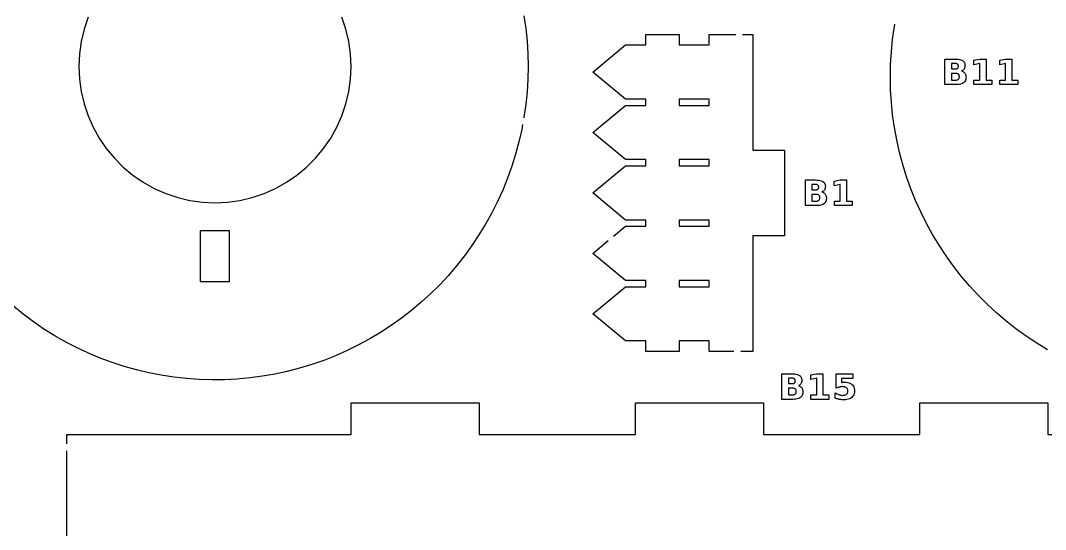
# Model space of a CAD drawing. Header units: millimetres. Extents: x 8 to 295, y 9 to 290.
# Drawn here: x 135.5 to 232.9, y 146.1 to 194.4 of the extents above; entities that cross this region are included whole.
import ezdxf

# ---------------------------------------------------------------- set-up
doc = ezdxf.new("R2010")
doc.units = ezdxf.units.MM
doc.layers.add('CUT', color=1, linetype='CONTINUOUS')
doc.layers.add('ENGRAVE', color=5, linetype='CONTINUOUS')

msp = doc.modelspace()

# ---------------------------------------------------------------- linework, layer by layer
at = {"layer": 'CUT', "color": 1}
for points in [[(141.9479, 194.669), (141.5685, 193.5371), (141.2952, 192.3749), (141.1302, 191.1926), (141.0751, 190), (141.1302, 188.8074), (141.2952, 187.6251), (141.5685, 186.4629), (141.9479, 185.331), (142.4301, 184.2389), (143.011, 183.1959), (143.6857, 182.211), (144.4484, 181.2925), (145.2925, 180.4484), (146.211, 179.6857), (147.1959, 179.011), (148.2389, 178.4301), (149.331, 177.9479), (150.4629, 177.5685), (151.6251, 177.2952), (152.8074, 177.1302), (154, 177.0751), (155.1926, 177.1302), (156.3749, 177.2952), (157.5371, 177.5685), (158.669, 177.9479), (159.7611, 178.4301), (160.8041, 179.011), (161.789, 179.6857), (162.7075, 180.4484), (163.5516, 181.2925), (164.3143, 182.211), (164.989, 183.1959), (165.5699, 184.2389), (166.0521, 185.331), (166.4315, 186.4629), (166.7048, 187.6251), (166.8698, 188.8074), (166.9249, 190), (166.8698, 191.1926), (166.7048, 192.3749), (166.7048, 192.3749), (166.4315, 193.5371), (166.0521, 194.669)], [(183.3413, 194.7997), (183.5117, 193.6067), (183.6336, 192.4078), (183.7068, 191.2049), (183.7313, 190), (183.7068, 188.7951), (183.6336, 187.5922), (183.5117, 186.3933), (183.3413, 185.2003), (183.3295, 185.1366)], [(233.0641, 163.1302), (232.0345, 163.7526), (231.0308, 164.4159), (230.0547, 165.1191), (229.1077, 165.8611), (228.1913, 166.6406), (227.307, 167.4563), (226.4563, 168.307), (225.6406, 169.1913), (224.8611, 170.1077), (224.1191, 171.0547), (223.4159, 172.0308), (222.7526, 173.0345), (222.1302, 174.0641), (221.5498, 175.1178), (221.0122, 176.1941), (220.5185, 177.2912), (220.0693, 178.4073), (219.6654, 179.5405), (219.3075, 180.6891), (218.9961, 181.8512), (218.7318, 183.0249), (218.5149, 184.2082), (218.3459, 185.3993), (218.225, 186.5963), (218.1523, 187.7972), (218.1281, 189), (218.1523, 190.2028), (218.225, 191.4037), (218.3459, 192.6007), (218.5149, 193.7918), (218.5564, 194.0179)], [(191.8415, 173.8982), (192.9728, 174.841), (194.925, 174.841), (194.925, 175.425), (192.9728, 175.425), (189.8828, 178), (192.9728, 180.575), (194.925, 180.575), (194.925, 181.159), (192.9728, 181.159), (189.8828, 183.734), (192.9728, 186.309), (194.925, 186.309), (194.925, 186.893), (192.9728, 186.893), (189.8828, 189.468), (192.9728, 192.043), (194.925, 192.043), (194.925, 193.043), (198.075, 193.043), (198.075, 192.043), (200.925, 192.043), (200.925, 193.043), (203.4516, 193.043)], [(204.1016, 193.043), (205.075, 193.043), (205.075, 182.075), (208.075, 182.075), (208.075, 173.925), (205.075, 173.925), (205.075, 162.957), (203.918, 162.957)], [(183.2116, 184.4974), (183.1227, 184.0151), (182.8562, 182.8398), (182.5423, 181.6763), (182.1816, 180.5265), (181.7745, 179.3922), (181.3218, 178.2753), (180.8242, 177.1777), (180.2825, 176.1012), (179.6977, 175.0475), (179.0706, 174.0183), (178.4023, 173.0155), (177.694, 172.0405), (176.9467, 171.095), (176.1617, 170.1807), (175.3403, 169.2988), (174.4839, 168.451), (173.5937, 167.6386), (172.6714, 166.8629), (171.7185, 166.1252), (170.7364, 165.4268), (169.7268, 164.7687), (168.6913, 164.1521), (167.6318, 163.578), (166.5498, 163.0473), (165.4472, 162.5608), (164.3258, 162.1194), (163.1875, 161.7239), (162.034, 161.3748), (160.8674, 161.0727), (159.6894, 160.8182), (158.5021, 160.6116), (157.3075, 160.4533), (156.1073, 160.3435), (154.9038, 160.2825), (153.6987, 160.2703), (152.4941, 160.3069), (151.292, 160.3923), (150.0944, 160.5264), (148.9032, 160.7089), (147.7203, 160.9395), (146.5478, 161.2178), (145.3875, 161.5435), (144.2414, 161.9159), (143.1112, 162.3344), (141.999, 162.7984), (140.9065, 163.3071), (139.8355, 163.8597), (138.7878, 164.4552), (137.7651, 165.0926), (136.7691, 165.771), (135.8013, 166.4892), (134.8635, 167.2461)], [(203.268, 162.957), (200.925, 162.957), (200.925, 163.957), (198.075, 163.957), (198.075, 162.957), (194.925, 162.957), (194.925, 163.957), (192.9728, 163.957), (189.8828, 166.532), (192.9728, 169.107), (194.925, 169.107), (194.925, 169.691), (192.9728, 169.691), (189.8828, 172.266), (191.3422, 173.4821)], [(139.925, 154.2), (139.925, 155.075), (166.925, 155.075), (166.925, 158.075), (179.075, 158.075), (179.075, 155.075), (193.925, 155.075), (193.925, 158.075), (206.075, 158.075), (206.075, 155.075), (220.925, 155.075), (220.925, 158.075), (233.075, 158.075), (233.075, 155.075), (260.075, 155.075), (260.075, 150.95)], [(139.925, 93.8), (139.925, 153.55)]]:
    msp.add_lwpolyline(points, dxfattribs=at)
for points in [[(198.075, 186.893), (198.075, 186.309), (200.925, 186.309), (200.925, 186.893), (198.075, 186.893)], [(198.075, 181.159), (198.075, 180.575), (200.925, 180.575), (200.925, 181.159), (198.075, 181.159)], [(200.925, 175.425), (198.075, 175.425), (198.075, 174.841), (200.925, 174.841), (200.925, 175.425)], [(152.605, 173.7143), (152.605, 170.25), (152.605, 169.605), (155.395, 169.605), (155.395, 170.2857), (155.395, 173.75), (155.395, 174.395), (152.605, 174.395), (152.605, 173.7143)], [(200.925, 169.691), (198.075, 169.691), (198.075, 169.107), (200.925, 169.107), (200.925, 169.691)]]:
    msp.add_lwpolyline(points, close=True, dxfattribs=at)
at = {"layer": 'ENGRAVE', "color": 5}
for points in [[(225.0675, 189.4953), (225.117, 189.4565), (225.1615, 189.4122), (225.2009, 189.3623), (225.2347, 189.3077), (225.2624, 189.2491), (225.2839, 189.1865), (225.2993, 189.12), (225.3085, 189.0494), (225.3116, 188.9749), (225.305, 188.8627), (225.2852, 188.7604), (225.2522, 188.6681), (225.206, 188.5857), (225.1466, 188.5133), (225.074, 188.4508), (224.9879, 188.3981), (224.8881, 188.355), (224.7745, 188.3214), (224.6472, 188.2975), (224.5061, 188.2831), (224.3513, 188.2783), (223.3113, 188.2783), (223.3113, 190.7083), (224.252, 190.7083), (224.413, 190.7041), (224.5585, 190.6913), (224.6884, 190.6701), (224.8029, 190.6403), (224.9018, 190.6021), (224.9853, 190.5553), (225.0547, 190.4992), (225.1114, 190.4329), (225.1556, 190.3564), (225.1871, 190.2696), (225.206, 190.1726), (225.2123, 190.0654), (225.21, 190.0077), (225.2031, 189.953), (225.1916, 189.9012), (225.1754, 189.8524), (225.1547, 189.8065), (225.1293, 189.7635), (225.0996, 189.7238), (225.0657, 189.6876), (225.0276, 189.6551), (224.9854, 189.6261), (224.939, 189.6006), (224.8884, 189.5788), (224.9532, 189.5565), (225.0129, 189.5287), (225.0675, 189.4953)], [(224.3754, 189.7748), (224.4148, 189.7838), (224.4502, 189.7965), (224.4817, 189.8128), (224.5092, 189.8327), (224.5326, 189.8561), (224.5517, 189.8829), (224.5666, 189.9132), (224.5772, 189.947), (224.5836, 189.9841), (224.5857, 190.0247), (224.5836, 190.0649), (224.5772, 190.1017), (224.5666, 190.1352), (224.5517, 190.1654), (224.5326, 190.1923), (224.5092, 190.216), (224.4817, 190.2361), (224.4502, 190.2526), (224.4148, 190.2654), (224.3754, 190.2746), (224.332, 190.2801), (224.2846, 190.2819), (223.9379, 190.2819), (223.9379, 189.7676), (224.2846, 189.7676), (224.332, 189.7694), (224.3754, 189.7748)], [(226.6233, 190.2819), (226.0553, 190.1647), (226.0553, 190.5911), (226.6201, 190.7083), (227.2158, 190.7083), (227.2158, 188.7113), (227.7692, 188.7113), (227.7692, 188.2783), (226.0699, 188.2783), (226.0699, 188.7113), (226.6233, 188.7113), (226.6233, 190.2819)], [(229.076, 190.2819), (228.508, 190.1647), (228.508, 190.5911), (229.0727, 190.7083), (229.6684, 190.7083), (229.6684, 188.7113), (230.2218, 188.7113), (230.2218, 188.2783), (228.5226, 188.2783), (228.5226, 188.7113), (229.076, 188.7113), (229.076, 190.2819)], [(224.4712, 188.7247), (224.5159, 188.7402), (224.5554, 188.7601), (224.5898, 188.7845), (224.6189, 188.8133), (224.6427, 188.8467), (224.6612, 188.8846), (224.6744, 188.927), (224.6823, 188.9739), (224.685, 189.0254), (224.6824, 189.0758), (224.6745, 189.1219), (224.6614, 189.1635), (224.643, 189.2008), (224.6194, 189.2337), (224.5906, 189.2622), (224.5564, 189.2863), (224.517, 189.306), (224.4722, 189.3214), (224.422, 189.3324), (224.3666, 189.3389), (224.3057, 189.3411), (223.9379, 189.3411), (223.9379, 188.7047), (224.3057, 188.7047), (224.3661, 188.707), (224.4212, 188.7136), (224.4712, 188.7247)], [(211.8122, 178.017), (211.8617, 177.9782), (211.9062, 177.9339), (211.9456, 177.884), (211.9795, 177.8294), (212.0071, 177.7708), (212.0286, 177.7082), (212.044, 177.6417), (212.0532, 177.5711), (212.0563, 177.4966), (212.0497, 177.3844), (212.0299, 177.2821), (211.9969, 177.1898), (211.9507, 177.1074), (211.8913, 177.035), (211.8187, 176.9725), (211.7326, 176.9198), (211.6328, 176.8767), (211.5192, 176.8431), (211.3919, 176.8192), (211.2508, 176.8048), (211.096, 176.8), (210.056, 176.8), (210.056, 179.23), (210.9967, 179.23), (211.1577, 179.2258), (211.3032, 179.213), (211.4331, 179.1918), (211.5476, 179.162), (211.6465, 179.1238), (211.73, 179.077), (211.7994, 179.0209), (211.8561, 178.9546), (211.9003, 178.878), (211.9318, 178.7913), (211.9507, 178.6943), (211.957, 178.5871), (211.9547, 178.5294), (211.9478, 178.4747), (211.9363, 178.4229), (211.9201, 178.3741), (211.8994, 178.3282), (211.874, 178.2852), (211.8443, 178.2455), (211.8104, 178.2093), (211.7723, 178.1767), (211.7301, 178.1477), (211.6837, 178.1223), (211.6331, 178.1005), (211.6979, 178.0782), (211.7576, 178.0504), (211.8122, 178.017)], [(213.368, 177.2329), (213.368, 178.8036), (212.8, 178.6864), (212.8, 179.1128), (213.3648, 179.23), (213.9605, 179.23), (213.9605, 177.2329), (214.5139, 177.2329), (214.5139, 176.8), (212.8146, 176.8), (212.8146, 177.2329), (213.368, 177.2329)], [(211.1201, 178.2965), (211.1595, 178.3055), (211.195, 178.3182), (211.2264, 178.3345), (211.2539, 178.3544), (211.2773, 178.3778), (211.2964, 178.4046), (211.3113, 178.4349), (211.3219, 178.4687), (211.3283, 178.5058), (211.3304, 178.5464), (211.3283, 178.5865), (211.3219, 178.6234), (211.3113, 178.6569), (211.2964, 178.6871), (211.2773, 178.714), (211.2539, 178.7377), (211.2264, 178.7578), (211.195, 178.7743), (211.1595, 178.7871), (211.1201, 178.7963), (211.0767, 178.8017), (211.0293, 178.8036), (210.6826, 178.8036), (210.6826, 178.2893), (211.0293, 178.2893), (211.0767, 178.2911), (211.1201, 178.2965)], [(211.2159, 177.2464), (211.2606, 177.2619), (211.3001, 177.2818), (211.3345, 177.3062), (211.3636, 177.335), (211.3874, 177.3684), (211.4059, 177.4063), (211.4191, 177.4487), (211.427, 177.4956), (211.4297, 177.5471), (211.4271, 177.5975), (211.4192, 177.6436), (211.4061, 177.6852), (211.3877, 177.7225), (211.3641, 177.7554), (211.3353, 177.7839), (211.3012, 177.808), (211.2617, 177.8277), (211.2169, 177.8431), (211.1667, 177.8541), (211.1113, 177.8606), (211.0505, 177.8628), (210.6826, 177.8628), (210.6826, 177.2264), (211.0505, 177.2264), (211.1108, 177.2286), (211.1659, 177.2353), (211.2159, 177.2464)], [(209.6277, 159.5979), (209.6722, 159.5535), (209.7117, 159.5036), (209.7455, 159.449), (209.7731, 159.3904), (209.7947, 159.3279), (209.81, 159.2613), (209.8193, 159.1908), (209.8223, 159.1163), (209.8157, 159.0041), (209.7959, 158.9018), (209.7629, 158.8095), (209.7167, 158.7271), (209.6573, 158.6547), (209.5847, 158.5922), (209.4986, 158.5395), (209.3988, 158.4963), (209.2852, 158.4628), (209.1579, 158.4388), (209.0169, 158.4244), (208.862, 158.4197), (207.822, 158.4197), (207.822, 160.8497), (208.7628, 160.8497), (208.9237, 160.8454), (209.0692, 160.8327), (209.1992, 160.8114), (209.3136, 160.7817), (209.4126, 160.7434), (209.496, 160.6967), (209.5654, 160.6406), (209.6221, 160.5742), (209.6663, 160.4977), (209.6978, 160.4109), (209.7167, 160.314), (209.7231, 160.2068), (209.7207, 160.1491), (209.7138, 160.0944), (209.7023, 160.0426), (209.6862, 159.9937), (209.6654, 159.9478), (209.64, 159.9048), (209.6103, 159.8651), (209.5764, 159.829), (209.5383, 159.7964), (209.4961, 159.7674), (209.4497, 159.742), (209.3992, 159.7201), (209.4639, 159.6978), (209.5236, 159.67), (209.5782, 159.6367), (209.6277, 159.5979)], [(211.1341, 160.4232), (210.566, 160.306), (210.566, 160.7325), (211.1308, 160.8497), (211.7265, 160.8497), (211.7265, 158.8526), (212.2799, 158.8526), (212.2799, 158.4197), (210.5807, 158.4197), (210.5807, 158.8526), (211.1341, 158.8526), (211.1341, 160.4232)], [(214.5535, 160.8497), (214.5535, 160.3891), (213.4956, 160.3891), (213.4956, 160.0131), (213.5195, 160.0193), (213.5434, 160.0251), (213.5674, 160.0304), (213.5914, 160.0351), (213.6155, 160.0394), (213.6396, 160.0432), (213.6639, 160.0464), (213.6885, 160.0491), (213.7135, 160.0511), (213.7387, 160.0526), (213.7643, 160.0535), (213.7902, 160.0538), (213.9328, 160.0476), (214.0645, 160.0291), (214.1853, 159.9982), (214.2951, 159.955), (214.394, 159.8995), (214.4819, 159.8316), (214.5575, 159.7527), (214.6193, 159.664), (214.6675, 159.5657), (214.7018, 159.4576), (214.7224, 159.3398), (214.7293, 159.2123), (214.7218, 159.0858), (214.6994, 158.9687), (214.662, 158.8611), (214.6096, 158.7631), (214.5422, 158.6745), (214.4599, 158.5954), (214.3643, 158.5273), (214.2571, 158.4716), (214.1383, 158.4282), (214.0078, 158.3972), (213.8657, 158.3786), (213.712, 158.3725), (213.6433, 158.3736), (213.5747, 158.3769), (213.5064, 158.3824), (213.4382, 158.3902), (213.3704, 158.4001), (213.3027, 158.4123), (213.2352, 158.4268), (213.1679, 158.4435), (213.1007, 158.4626), (213.0336, 158.4839), (212.9667, 158.5076), (212.8999, 158.5336), (212.8999, 159.0268), (212.9655, 158.9904), (213.03, 158.9571), (213.0934, 158.9271), (213.1556, 158.9002), (213.2167, 158.8764), (213.2767, 158.8559), (213.3355, 158.8384), (213.3932, 158.8242), (213.4498, 158.8131), (213.5053, 158.8052), (213.5596, 158.8005), (213.6128, 158.7989), (213.686, 158.802), (213.7539, 158.8113), (213.8164, 158.8268), (213.8735, 158.8484), (213.9253, 158.8763), (213.9717, 158.9104), (214.0117, 158.9497), (214.0444, 158.9935), (214.0699, 159.0416), (214.0881, 159.0941), (214.099, 159.151), (214.1027, 159.2123), (214.099, 159.2741), (214.0881, 159.3313), (214.0699, 159.384), (214.0444, 159.4322), (214.0117, 159.4759), (213.9717, 159.515), (213.9253, 159.5489), (213.8735, 159.5765), (213.8164, 159.598), (213.7539, 159.6134), (213.686, 159.6226), (213.6128, 159.6257), (213.5672, 159.6247), (213.5207, 159.6218), (213.4732, 159.617), (213.4247, 159.6102), (213.3752, 159.6014), (213.3247, 159.5907), (213.273, 159.578), (213.2201, 159.5631), (213.166, 159.5462), (213.1106, 159.5271), (213.0539, 159.5058), (212.9959, 159.4825), (212.9959, 160.8497), (214.5535, 160.8497)], [(208.9255, 159.9252), (208.961, 159.9378), (208.9924, 159.9541), (209.0199, 159.974), (209.0433, 159.9974), (209.0624, 160.0243), (209.0773, 160.0546), (209.0879, 160.0883), (209.0943, 160.1255), (209.0964, 160.1661), (209.0943, 160.2062), (209.0879, 160.243), (209.0773, 160.2765), (209.0624, 160.3068), (209.0433, 160.3337), (209.0199, 160.3573), (208.9924, 160.3775), (208.961, 160.3939), (208.9255, 160.4068), (208.8861, 160.4159), (208.8427, 160.4214), (208.7953, 160.4232), (208.4486, 160.4232), (208.4486, 159.9089), (208.7953, 159.9089), (208.8427, 159.9107), (208.8861, 159.9161), (208.9255, 159.9252)], [(209.0266, 158.8815), (209.0662, 158.9015), (209.1005, 158.9258), (209.1296, 158.9547), (209.1534, 158.9881), (209.1719, 159.0259), (209.1851, 159.0683), (209.1931, 159.1153), (209.1957, 159.1667), (209.1931, 159.2172), (209.1852, 159.2632), (209.1721, 159.3049), (209.1538, 159.3421), (209.1302, 159.375), (209.1013, 159.4035), (209.0672, 159.4277), (209.0277, 159.4474), (208.9829, 159.4627), (208.9328, 159.4737), (208.8773, 159.4803), (208.8165, 159.4825), (208.4486, 159.4825), (208.4486, 158.8461), (208.8165, 158.8461), (208.8768, 158.8483), (208.9319, 158.8549), (208.9819, 158.866), (209.0266, 158.8815)]]:
    msp.add_lwpolyline(points, close=True, dxfattribs=at)

doc.saveas('drawing.dxf')
